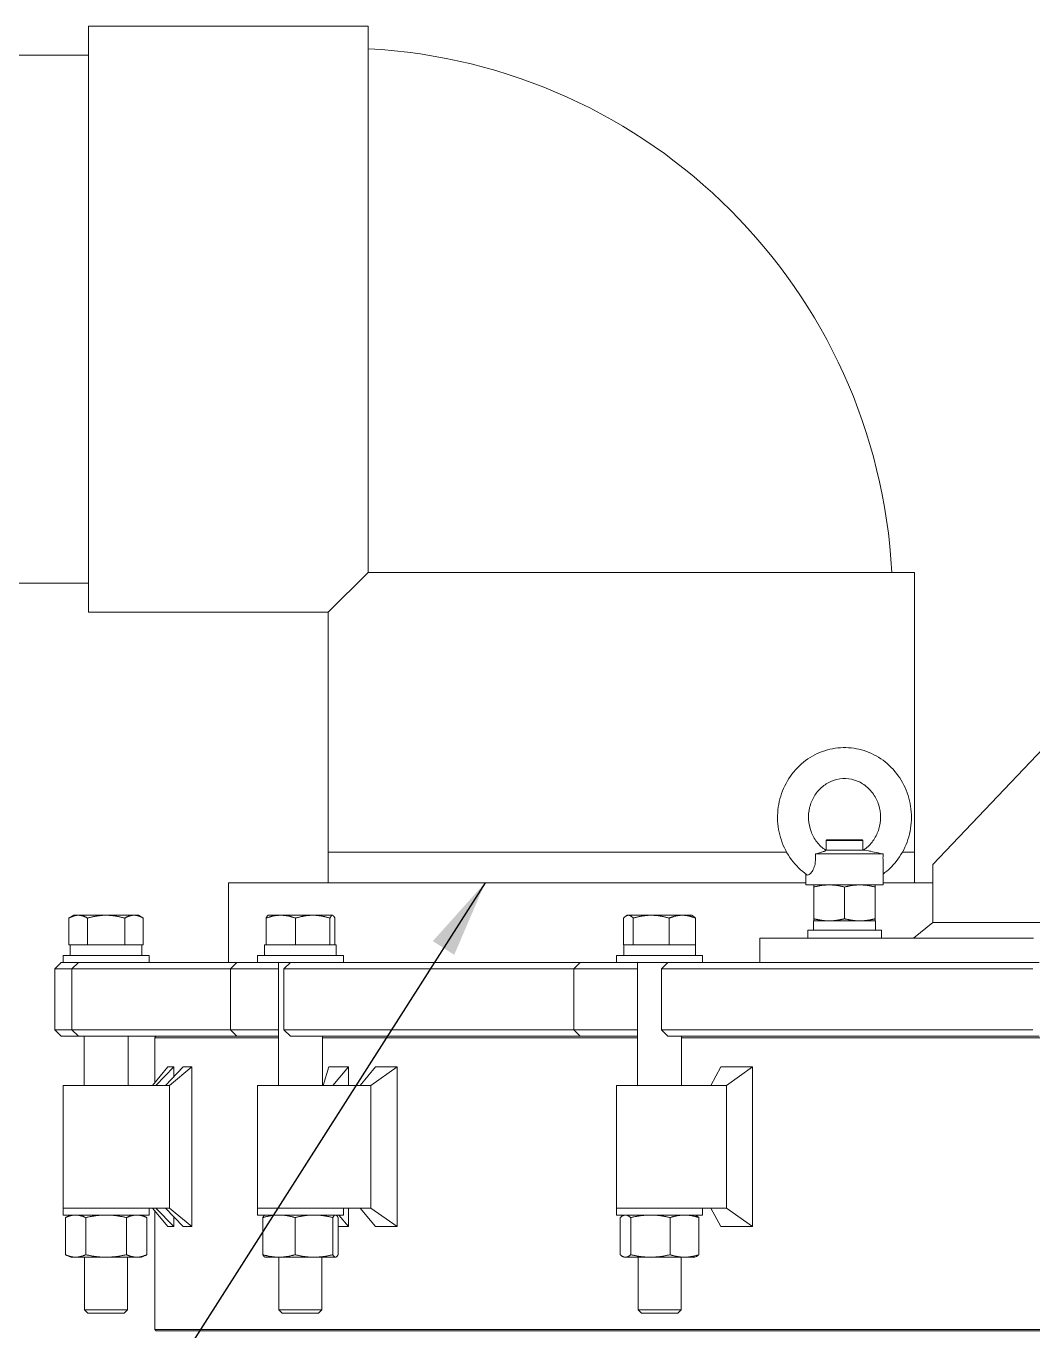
# Model space of a CAD drawing. Header units: inches. Extents: x 20 to 536, y 8 to 344.
# Drawn here: x 367.29 to 387.79, y 140.48 to 167.04 of the extents above; entities that cross this region are included whole.
import ezdxf

# ---------------------------------------------------------------- set-up
doc = ezdxf.new("R2010")
doc.units = ezdxf.units.IN
doc.header["$LTSCALE"] = 16
doc.header["$MEASUREMENT"] = 0
doc.layers.add('Symbol (ANSI)', color=7, linetype='Continuous', lineweight=25)
doc.layers.add('Visible (ANSI)', color=7, linetype='Continuous', lineweight=50)
doc.styles.add('MEMCOR Medium', font='arial.ttf')
doc.dimstyles.new('Default (ANSI)$7', dxfattribs={"dimscale": 16, "dimtxt": 0.15, "dimasz": 0.098425, "dimexe": 0.125, "dimexo": 0.0625, "dimgap": 0.031496, "dimtad": 0, "dimtih": 1, "dimtoh": 1, "dimdec": 4, "dimrnd": 1e-08, "dimzin": 3, "dimdsep": 46, "dimlunit": 5, "dimtxsty": 'MEMCOR Medium', "dimcen": 0.09, "dimdle": 0.393701, "dimclrd": 256, "dimclre": 256, "dimclrt": 256, "dimadec": 0, "dimazin": 1, "dimtfac": 0.8, "dimtofl": 0, "dimtmove": 0, "dimatfit": 3, "dimfxl": 1, "dimfrac": 1, "dimtolj": 1, "dimtzin": 4, "dimlwd": -1, "dimlwe": -1, "dimarcsym": 0})

msp = doc.modelspace()

# ---------------------------------------------------------------- linework, layer by layer
at = {"layer": 'Visible (ANSI)', "linetype": 'Continuous', "lineweight": 18}
for p, q in [((368.556958, 155.107967), (368.556958, 167.043967)), ((368.556958, 167.043967), (374.249958, 167.043967)), ((374.249958, 155.918967), (374.249958, 167.043967)), ((368.556958, 166.450967), (349.094208, 166.450967)), ((368.556958, 155.700967), (349.094208, 155.700967)), ((373.438958, 155.107967), (374.249958, 155.918967)), ((385.374958, 155.918967), (374.249958, 155.918967)), ((385.374958, 150.225967), (385.374958, 155.918967)), ((368.556958, 155.107967), (373.438958, 155.107967)), ((373.438958, 150.225967), (373.438958, 155.107967)), ((385.750737, 149.975967), (388.128378, 152.475967)), ((383.587719, 150.475967), (383.575219, 150.463467)), ((384.325219, 150.463467), (383.575219, 150.463467)), ((383.575219, 150.463467), (383.575219, 150.266972)), ((383.587719, 150.475967), (384.312719, 150.475967)), ((384.312719, 150.475967), (384.325219, 150.463467)), ((384.325219, 150.463467), (384.325219, 150.266972)), ((373.437958, 150.225967), (382.77016, 150.225967)), ((373.437958, 150.225967), (373.437958, 149.600967)), ((384.7345, 150.187889), (383.356889, 150.187889)), ((384.365562, 150.266972), (383.563546, 150.266972)), ((384.365562, 150.266972), (384.436241, 150.251949)), ((385.130278, 150.225967), (385.375958, 150.225967)), ((385.375958, 150.225967), (385.375958, 149.600967)), ((384.737621, 149.557967), (384.737621, 149.870406)), ((385.750737, 149.975967), (385.750737, 148.788467)), ((371.406958, 149.600967), (383.162817, 149.600967)), ((371.406958, 149.600967), (371.406958, 147.975967)), ((383.162817, 149.557967), (383.162817, 149.778787)), ((384.737621, 149.600967), (385.750737, 149.600967)), ((384.737621, 149.557967), (383.162817, 149.557967)), ((383.325219, 148.869054), (383.325219, 149.512881)), ((383.950219, 148.869054), (383.950219, 149.512881)), ((384.575219, 148.869054), (384.575219, 149.512881)), ((368.25895, 148.939596), (368.157467, 148.881005)), ((368.157467, 148.335596), (368.157467, 148.881005)), ((368.346838, 148.939596), (368.25895, 148.939596)), ((368.91495, 148.939596), (368.346838, 148.939596)), ((368.536209, 148.335596), (368.536209, 148.881005)), ((369.483063, 148.939596), (368.91495, 148.939596)), ((369.293692, 148.335596), (369.293692, 148.881005)), ((369.57095, 148.939596), (369.483063, 148.939596)), ((369.57095, 148.939596), (369.672434, 148.881005)), ((369.672434, 148.335596), (369.672434, 148.881005)), ((372.172174, 148.335596), (372.172174, 148.881005)), ((372.215998, 148.939596), (372.210337, 148.936328)), ((372.47265, 148.939596), (372.215998, 148.939596)), ((373.123038, 148.939596), (372.47265, 148.939596)), ((372.773127, 148.335596), (372.773127, 148.881005)), ((373.522386, 148.939596), (373.123038, 148.939596)), ((373.47295, 148.335596), (373.47295, 148.881005)), ((373.527998, 148.939596), (373.522386, 148.939596)), ((373.527998, 148.939596), (373.533659, 148.936328)), ((373.571822, 148.335596), (373.571822, 148.881005)), ((379.451996, 148.335596), (379.451996, 148.881005)), ((379.527668, 148.939596), (379.504527, 148.926236)), ((379.550021, 148.939596), (379.527668, 148.939596)), ((380.013883, 148.939596), (379.550021, 148.939596)), ((379.648047, 148.335596), (379.648047, 148.881005)), ((380.64753, 148.939596), (380.013883, 148.939596)), ((380.37972, 148.335596), (380.37972, 148.881005)), ((380.839668, 148.939596), (380.64753, 148.939596)), ((380.839668, 148.939596), (380.86281, 148.926236)), ((380.915341, 148.335596), (380.915341, 148.881005)), ((383.317719, 148.823967), (384.582719, 148.823967)), ((383.317719, 148.823967), (383.317719, 148.635967)), ((384.582719, 148.823967), (384.582719, 148.635967)), ((385.750737, 148.788467), (385.356964, 148.475967)), ((388.033273, 148.788467), (385.750737, 148.788467)), ((384.700219, 148.635967), (383.200219, 148.635967)), ((383.200219, 148.635967), (383.200219, 148.475967)), ((384.700219, 148.635967), (384.700219, 148.475967)), ((368.346838, 148.335596), (368.157467, 148.335596)), ((368.18545, 148.335592), (369.643937, 148.335592)), ((368.18545, 148.116592), (368.18545, 148.335592)), ((368.25895, 148.335596), (368.25895, 148.335592)), ((368.536209, 148.335596), (368.346838, 148.335596)), ((368.91495, 148.335596), (368.536209, 148.335596)), ((369.293692, 148.335596), (368.91495, 148.335596)), ((369.483063, 148.335596), (369.293692, 148.335596)), ((369.672434, 148.335596), (369.483063, 148.335596)), ((369.57095, 148.335596), (369.57095, 148.335592)), ((372.142498, 148.335592), (373.601498, 148.335592)), ((372.142498, 148.116592), (372.142498, 148.335592)), ((372.47265, 148.335596), (372.172174, 148.335596)), ((372.215998, 148.335596), (372.215998, 148.335592)), ((372.773127, 148.335596), (372.47265, 148.335596)), ((373.123038, 148.335596), (372.773127, 148.335596)), ((373.47295, 148.335596), (373.123038, 148.335596)), ((373.522386, 148.335596), (373.47295, 148.335596)), ((373.571822, 148.335596), (373.522386, 148.335596)), ((373.527998, 148.335596), (373.527998, 148.335592)), ((373.601498, 148.116592), (373.601498, 148.335592)), ((379.550021, 148.335596), (379.451996, 148.335596)), ((379.454168, 148.335592), (380.913168, 148.335592)), ((379.454168, 148.116592), (379.454168, 148.335592)), ((379.527668, 148.335596), (379.527668, 148.335592)), ((379.648047, 148.335596), (379.550021, 148.335596)), ((380.013883, 148.335596), (379.648047, 148.335596)), ((380.37972, 148.335596), (380.013883, 148.335596)), ((380.64753, 148.335596), (380.37972, 148.335596)), ((380.915341, 148.335596), (380.64753, 148.335596)), ((380.839668, 148.335596), (380.839668, 148.335592)), ((380.913168, 148.116592), (380.913168, 148.335592)), ((382.225208, 148.475967), (382.570699, 148.475967)), ((382.225208, 148.475967), (382.225208, 147.975967)), ((387.80151, 148.475967), (382.570699, 148.475967)), ((369.78995, 148.116592), (368.03995, 148.116592)), ((368.03995, 147.975967), (368.03995, 148.116592)), ((369.64445, 148.116592), (369.64445, 148.180341)), ((369.78995, 147.975967), (369.78995, 148.116592)), ((373.746998, 148.116592), (371.996998, 148.116592)), ((371.996998, 147.975967), (371.996998, 148.116592)), ((373.746998, 147.975967), (373.746998, 148.116592)), ((381.058668, 148.116592), (379.308668, 148.116592)), ((379.308668, 147.975967), (379.308668, 148.116592)), ((381.058668, 147.975967), (381.058668, 148.116592)), ((368.002071, 147.975967), (367.872071, 147.845967)), ((367.884592, 147.845967), (367.872071, 147.845967)), ((367.872071, 147.845967), (367.872071, 146.605967)), ((367.930371, 147.845967), (367.884592, 147.845967)), ((368.219458, 147.845967), (367.930371, 147.845967)), ((368.002071, 147.975967), (368.012964, 147.975967)), ((368.012964, 147.975967), (368.03995, 147.975967)), ((368.03995, 147.975967), (368.349458, 147.975967)), ((368.349458, 147.975967), (368.219458, 147.845967)), ((368.225705, 147.845967), (368.219458, 147.845967)), ((368.219458, 147.845967), (368.219458, 146.605967)), ((368.289571, 147.845967), (368.225705, 147.845967)), ((369.457342, 147.845967), (368.289571, 147.845967)), ((368.349458, 147.975967), (368.352456, 147.975967)), ((368.352456, 147.975967), (368.41602, 147.975967)), ((368.41602, 147.975967), (369.43198, 147.975967)), ((370.382237, 147.975967), (369.43198, 147.975967)), ((369.457342, 147.845967), (370.407599, 147.845967)), ((371.108012, 147.975967), (370.382237, 147.975967)), ((370.407599, 147.845967), (370.983611, 147.845967)), ((371.445466, 147.845967), (370.983611, 147.845967)), ((371.108012, 147.975967), (371.575466, 147.975967)), ((371.575466, 147.975967), (371.445466, 147.845967)), ((371.593522, 147.845967), (371.445466, 147.845967)), ((371.445466, 147.845967), (371.445466, 146.605967)), ((371.575466, 147.975967), (371.704275, 147.975967)), ((371.741978, 147.845967), (371.593522, 147.845967)), ((371.704275, 147.975967), (371.852026, 147.975967)), ((372.0925, 147.845967), (371.741978, 147.845967)), ((371.852026, 147.975967), (371.996998, 147.975967)), ((371.996998, 147.975967), (372.666963, 147.975967)), ((372.0925, 147.845967), (372.424498, 147.845967)), ((372.424498, 147.975967), (372.424498, 145.475967)), ((372.666963, 147.975967), (372.536963, 147.845967)), ((372.583017, 147.845967), (372.536963, 147.845967)), ((372.536963, 147.845967), (372.536963, 146.605967)), ((372.746807, 147.845967), (372.583017, 147.845967)), ((372.666963, 147.975967), (372.689069, 147.975967)), ((372.689069, 147.975967), (372.852081, 147.975967)), ((374.112176, 147.845967), (372.746807, 147.845967)), ((372.852081, 147.975967), (374.039952, 147.975967)), ((374.845541, 147.975967), (374.039952, 147.975967)), ((374.112176, 147.845967), (374.917765, 147.845967)), ((375.682538, 147.975967), (374.845541, 147.975967)), ((374.917765, 147.845967), (375.582049, 147.845967)), ((378.438419, 147.845967), (375.582049, 147.845967)), ((375.682538, 147.975967), (378.568419, 147.975967)), ((378.568419, 147.975967), (378.438419, 147.845967)), ((378.851712, 147.845967), (378.438419, 147.845967)), ((378.438419, 147.845967), (378.438419, 146.605967)), ((378.568419, 147.975967), (378.927984, 147.975967)), ((379.080244, 147.845967), (378.851712, 147.845967)), ((378.927984, 147.975967), (379.15543, 147.975967)), ((379.4327, 147.845967), (379.080244, 147.845967)), ((379.15543, 147.975967), (379.32247, 147.975967)), ((379.32247, 147.975967), (380.352037, 147.975967)), ((379.4327, 147.845967), (379.736168, 147.845967)), ((379.736168, 147.975967), (379.736168, 145.475967)), ((380.352037, 147.975967), (380.222037, 147.845967)), ((380.338947, 147.845967), (380.222037, 147.845967)), ((380.222037, 147.845967), (380.222037, 146.605967)), ((380.577725, 147.845967), (380.338947, 147.845967)), ((380.352037, 147.975967), (380.408154, 147.975967)), ((380.408154, 147.975967), (380.645797, 147.975967)), ((381.932828, 147.845967), (380.577725, 147.845967)), ((380.645797, 147.975967), (381.824737, 147.975967)), ((382.363014, 147.975967), (381.824737, 147.975967)), ((381.932828, 147.845967), (382.471105, 147.845967)), ((383.183808, 147.975967), (382.363014, 147.975967)), ((382.471105, 147.845967), (383.122529, 147.845967)), ((387.64931, 147.845967), (383.122529, 147.845967)), ((383.183808, 147.975967), (387.68705, 147.975967)), ((387.64931, 147.845967), (387.786318, 147.845967)), ((387.916318, 147.975967), (387.68705, 147.975967)), ((367.872071, 146.605967), (367.884592, 146.605967)), ((368.002071, 146.475967), (367.872071, 146.605967)), ((367.884592, 146.605967), (367.930371, 146.605967)), ((367.930371, 146.605967), (368.219458, 146.605967)), ((368.012964, 146.475967), (368.002071, 146.475967)), ((368.058526, 146.475967), (368.012964, 146.475967)), ((368.200233, 146.475967), (368.058526, 146.475967)), ((368.200233, 146.475967), (368.349458, 146.475967)), ((368.219458, 146.605967), (368.225705, 146.605967)), ((368.349458, 146.475967), (368.219458, 146.605967)), ((368.225705, 146.605967), (368.289571, 146.605967)), ((368.289571, 146.605967), (369.457342, 146.605967)), ((368.352456, 146.475967), (368.349458, 146.475967)), ((368.41602, 146.475967), (368.352456, 146.475967)), ((369.43198, 146.475967), (368.41602, 146.475967)), ((368.46745, 146.475967), (368.46745, 145.475967)), ((369.36245, 146.475967), (369.36245, 145.475967)), ((369.43198, 146.475967), (370.382237, 146.475967)), ((370.407599, 146.605967), (369.457342, 146.605967)), ((372.424498, 146.444717), (369.905746, 146.444717)), ((369.905746, 146.444717), (369.905746, 145.528128)), ((370.382237, 146.475967), (370.916695, 146.475967)), ((370.983611, 146.605967), (370.407599, 146.605967)), ((370.916695, 146.475967), (371.575466, 146.475967)), ((370.983611, 146.605967), (371.445466, 146.605967)), ((371.445466, 146.605967), (371.593522, 146.605967)), ((371.575466, 146.475967), (371.445466, 146.605967)), ((371.704275, 146.475967), (371.575466, 146.475967)), ((371.593522, 146.605967), (371.741978, 146.605967)), ((371.852026, 146.475967), (371.704275, 146.475967)), ((371.741978, 146.605967), (372.0925, 146.605967)), ((372.020276, 146.475967), (371.852026, 146.475967)), ((372.020276, 146.475967), (372.424498, 146.475967)), ((372.424498, 146.605967), (372.0925, 146.605967)), ((372.536963, 146.605967), (372.583017, 146.605967)), ((372.666963, 146.475967), (372.536963, 146.605967)), ((372.583017, 146.605967), (372.746807, 146.605967)), ((372.689069, 146.475967), (372.666963, 146.475967)), ((372.852081, 146.475967), (372.689069, 146.475967)), ((372.746807, 146.605967), (374.112176, 146.605967)), ((374.039952, 146.475967), (372.852081, 146.475967)), ((373.319498, 146.475967), (373.319498, 145.475967)), ((379.736168, 146.444717), (373.319498, 146.444717)), ((374.039952, 146.475967), (374.845541, 146.475967)), ((374.917765, 146.605967), (374.112176, 146.605967)), ((374.845541, 146.475967), (375.393236, 146.475967)), ((375.582049, 146.605967), (374.917765, 146.605967)), ((375.393236, 146.475967), (378.568419, 146.475967)), ((375.582049, 146.605967), (378.438419, 146.605967)), ((378.438419, 146.605967), (378.851712, 146.605967)), ((378.568419, 146.475967), (378.438419, 146.605967)), ((378.927984, 146.475967), (378.568419, 146.475967)), ((378.851712, 146.605967), (379.080244, 146.605967)), ((379.15543, 146.475967), (378.927984, 146.475967)), ((379.080244, 146.605967), (379.4327, 146.605967)), ((379.324609, 146.475967), (379.15543, 146.475967)), ((379.324609, 146.475967), (379.736168, 146.475967)), ((379.736168, 146.605967), (379.4327, 146.605967)), ((380.222037, 146.605967), (380.338947, 146.605967)), ((380.352037, 146.475967), (380.222037, 146.605967)), ((380.338947, 146.605967), (380.577725, 146.605967)), ((380.408154, 146.475967), (380.352037, 146.475967)), ((380.645797, 146.475967), (380.408154, 146.475967)), ((380.577725, 146.605967), (381.932828, 146.605967)), ((380.631168, 146.475967), (380.631168, 145.475967)), ((389.289326, 146.444717), (380.631168, 146.444717)), ((381.824737, 146.475967), (380.645797, 146.475967)), ((381.824737, 146.475967), (382.363014, 146.475967)), ((382.471105, 146.605967), (381.932828, 146.605967)), ((382.363014, 146.475967), (382.840564, 146.475967)), ((383.122529, 146.605967), (382.471105, 146.605967)), ((382.840564, 146.475967), (387.916318, 146.475967)), ((383.122529, 146.605967), (387.64931, 146.605967)), ((387.786318, 146.605967), (387.64931, 146.605967)), ((370.172955, 145.850813), (369.862553, 145.475967)), ((370.294784, 145.850813), (369.925743, 145.475967)), ((370.486993, 145.850813), (370.120834, 145.475967)), ((370.172955, 145.850813), (370.294784, 145.850813)), ((370.660621, 145.850813), (370.203961, 145.475967)), ((370.294784, 145.850813), (370.294784, 145.654045)), ((370.486993, 145.850813), (370.660621, 145.850813)), ((370.660621, 142.601121), (370.660621, 145.850813)), ((373.450817, 145.850813), (373.333929, 145.475967)), ((373.450817, 145.850813), (373.849556, 145.850813)), ((373.849556, 145.850813), (373.533817, 145.475967)), ((373.849556, 145.850813), (373.849556, 145.475967)), ((374.396919, 145.850813), (374.089387, 145.475967)), ((374.839571, 145.850813), (374.306176, 145.475967)), ((374.396919, 145.850813), (374.839571, 145.850813)), ((374.839571, 142.601121), (374.839571, 145.850813)), ((381.429313, 145.850813), (381.227226, 145.475967)), ((381.429313, 145.850813), (382.0736, 145.850813)), ((382.0736, 145.850813), (381.544674, 145.475967)), ((382.0736, 142.601121), (382.0736, 145.850813)), ((368.03995, 145.475967), (369.085654, 145.475967)), ((368.03995, 142.975967), (368.03995, 145.475967)), ((369.085654, 145.475967), (370.203961, 145.475967)), ((370.203961, 142.975967), (370.203961, 145.475967)), ((371.996998, 145.475967), (373.358122, 145.475967)), ((371.996998, 142.975967), (371.996998, 145.475967)), ((373.358122, 145.475967), (374.306176, 145.475967)), ((374.306176, 142.975967), (374.306176, 145.475967)), ((379.308668, 145.475967), (380.911204, 145.475967)), ((379.308668, 142.975967), (379.308668, 145.475967)), ((380.911204, 145.475967), (381.544674, 145.475967)), ((381.544674, 142.975967), (381.544674, 145.475967)), ((369.085654, 142.975967), (368.03995, 142.975967)), ((369.085654, 142.975967), (368.03995, 142.975967)), ((368.03995, 142.975967), (368.03995, 142.835342)), ((370.203961, 142.975967), (369.085654, 142.975967)), ((369.78995, 142.975967), (369.78995, 142.835342)), ((370.172955, 142.601121), (369.862553, 142.975967)), ((370.294784, 142.601121), (369.925743, 142.975967)), ((370.486993, 142.601121), (370.120834, 142.975967)), ((370.660621, 142.601121), (370.203961, 142.975967)), ((373.358122, 142.975967), (371.996998, 142.975967)), ((373.358122, 142.975967), (371.996998, 142.975967)), ((371.996998, 142.975967), (371.996998, 142.835342)), ((374.306176, 142.975967), (373.358122, 142.975967)), ((373.746998, 142.975967), (373.746998, 142.835342)), ((373.849556, 142.975967), (373.849556, 142.601121)), ((374.396919, 142.601121), (374.089387, 142.975967)), ((374.839571, 142.601121), (374.306176, 142.975967)), ((380.911204, 142.975967), (379.308668, 142.975967)), ((380.911204, 142.975967), (379.308668, 142.975967)), ((379.308668, 142.975967), (379.308668, 142.835342)), ((381.544674, 142.975967), (380.911204, 142.975967)), ((381.058668, 142.975967), (381.058668, 142.835342)), ((381.429313, 142.601121), (381.227226, 142.975967)), ((382.0736, 142.601121), (381.544674, 142.975967)), ((368.03995, 142.835342), (369.78995, 142.835342)), ((368.19595, 142.835342), (368.084721, 142.783475)), ((368.084721, 142.02821), (368.084721, 142.783475)), ((368.499836, 142.02821), (368.499836, 142.783475)), ((369.330065, 142.02821), (369.330065, 142.783475)), ((369.63395, 142.835342), (369.74518, 142.783475)), ((369.74518, 142.02821), (369.74518, 142.783475)), ((369.905746, 142.923807), (369.905746, 140.507217)), ((370.294784, 142.79789), (370.294784, 142.601121)), ((371.996998, 142.835342), (373.746998, 142.835342)), ((372.104966, 142.02821), (372.104966, 142.783475)), ((372.152998, 142.835342), (372.146794, 142.832449)), ((372.763631, 142.02821), (372.763631, 142.783475)), ((373.530663, 142.02821), (373.530663, 142.783475)), ((373.590998, 142.835342), (373.597202, 142.832449)), ((373.63903, 142.02821), (373.63903, 142.783475)), ((373.849556, 142.601121), (373.652268, 142.835342)), ((379.308668, 142.835342), (381.058668, 142.835342)), ((379.381728, 142.02821), (379.381728, 142.783475)), ((379.464668, 142.835342), (379.439305, 142.823515)), ((379.596607, 142.02821), (379.596607, 142.783475)), ((380.398548, 142.02821), (380.398548, 142.783475)), ((380.902668, 142.835342), (380.928032, 142.823515)), ((380.985609, 142.02821), (380.985609, 142.783475)), ((370.294784, 142.601121), (370.172955, 142.601121)), ((370.660621, 142.601121), (370.486993, 142.601121)), ((373.849556, 142.601121), (373.63903, 142.601121)), ((374.839571, 142.601121), (374.396919, 142.601121)), ((382.0736, 142.601121), (381.429313, 142.601121)), ((368.19595, 141.976342), (368.084721, 142.02821)), ((368.19595, 141.976342), (368.292278, 141.976342)), ((368.292278, 141.976342), (368.91495, 141.976342)), ((368.47745, 141.976342), (368.47745, 140.901707)), ((368.91495, 141.976342), (369.537623, 141.976342)), ((369.35245, 141.976342), (369.35245, 140.901707)), ((369.537623, 141.976342), (369.63395, 141.976342)), ((369.63395, 141.976342), (369.74518, 142.02821)), ((372.152998, 141.976342), (372.146794, 141.979236)), ((372.152998, 141.976342), (372.434298, 141.976342)), ((372.434298, 141.976342), (373.147147, 141.976342)), ((372.434498, 141.976342), (372.434498, 140.901707)), ((373.147147, 141.976342), (373.584847, 141.976342)), ((373.309498, 141.976342), (373.309498, 140.901707)), ((373.584847, 141.976342), (373.590998, 141.976342)), ((373.590998, 141.976342), (373.597202, 141.979236)), ((379.464668, 141.976342), (379.439305, 141.98817)), ((379.464668, 141.976342), (379.489168, 141.976342)), ((379.489168, 141.976342), (379.997578, 141.976342)), ((379.746168, 141.976342), (379.746168, 140.901707)), ((379.997578, 141.976342), (380.692078, 141.976342)), ((380.621168, 141.976342), (380.621168, 140.901707)), ((380.692078, 141.976342), (380.902668, 141.976342)), ((380.902668, 141.976342), (380.928032, 141.98817)), ((368.47745, 140.901707), (369.35245, 140.901707)), ((368.545612, 140.835592), (368.47745, 140.901707)), ((369.284289, 140.835592), (368.545612, 140.835592)), ((369.284289, 140.835592), (369.35245, 140.901707)), ((372.434498, 140.901707), (373.309498, 140.901707)), ((372.502659, 140.835592), (372.434498, 140.901707)), ((373.241337, 140.835592), (372.502659, 140.835592)), ((373.241337, 140.835592), (373.309498, 140.901707)), ((379.746168, 140.901707), (380.621168, 140.901707)), ((379.81433, 140.835592), (379.746168, 140.901707)), ((380.553007, 140.835592), (379.81433, 140.835592)), ((380.553007, 140.835592), (380.621168, 140.901707)), ((369.905746, 140.507217), (412.919791, 140.507217)), ((412.919791, 140.475967), (369.937029, 140.475967))]:
    msp.add_line(p, q, dxfattribs=at)
msp.add_arc((373.656958, 155.325967), 11.272, 3.0156218, 86.9843782, dxfattribs=at)
msp.add_ellipse((368.91495, 148.180341), major_axis=(0, 4.1372), ratio=0.176326981, start_param=4.71238898, end_param=4.749923496, dxfattribs=at)
for points, knots in [([(383.185946, 149.76215), (383.065817, 149.846669), (382.959253, 149.950945), (382.782086, 150.189399), (382.711949, 150.323886), (382.615407, 150.609643), (382.589411, 150.761025), (382.584642, 151.065123), (382.606037, 151.217814), (382.69442, 151.508421), (382.761279, 151.646348), (382.933713, 151.892655), (383.03894, 152.001239), (383.276718, 152.177499), (383.408889, 152.245603), (383.686426, 152.334551), (383.831565, 152.355859), (384.120408, 152.350121), (384.264031, 152.323275), (384.536165, 152.224506), (384.664535, 152.152404), (384.893907, 151.970034), (384.99456, 151.859399), (385.158227, 151.61039), (385.220767, 151.471739), (385.301125, 151.180342), (385.318568, 151.027517), (385.306131, 150.723483), (385.276139, 150.572305), (385.171433, 150.287579), (385.096898, 150.153997), (384.926602, 149.938631), (384.83701, 149.851867), (384.737621, 149.778787)], [3.731300123, 3.731300123, 3.731300123, 3.731300123, 4.049207267, 4.049207267, 4.371058641, 4.371058641, 4.695900093, 4.695900093, 5.021893401, 5.021893401, 5.346937627, 5.346937627, 5.669113894, 5.669113894, 5.987325961, 5.987325961, 6.302074997, 6.302074997, 6.61555908, 6.61555908, 6.930622297, 6.930622297, 7.249255848, 7.249255848, 7.571760487, 7.571760487, 7.896963544, 7.896963544, 8.222941024, 8.222941024, 8.547591441, 8.547591441, 8.814518593, 8.814518593, 8.814518593, 8.814518593]), ([(383.566433, 150.265058), (383.49922, 150.309403), (383.438245, 150.365804), (383.337304, 150.495717), (383.296819, 150.568659), (383.239777, 150.723694), (383.222796, 150.80554), (383.213475, 150.970349), (383.220948, 151.053251), (383.259279, 151.212462), (383.290197, 151.288706), (383.372409, 151.427721), (383.423958, 151.49025), (383.543068, 151.596073), (383.610966, 151.638828), (383.757104, 151.700299), (383.835582, 151.718261), (383.995041, 151.726596), (384.076061, 151.716474), (384.230601, 151.668491), (384.304187, 151.630892), (384.434975, 151.532627), (384.492553, 151.472662), (384.585974, 151.337043), (384.622339, 151.261902), (384.670858, 151.103938), (384.683399, 151.021312), (384.683925, 150.856388), (384.672051, 150.774136), (384.625345, 150.617554), (384.590413, 150.543309), (384.500877, 150.409426), (384.445993, 150.350076), (384.368973, 150.289301), (384.353116, 150.277787), (384.336892, 150.266972)], [3.701972481, 3.701972481, 3.701972481, 3.701972481, 4.027386143, 4.027386143, 4.343257492, 4.343257492, 4.652989531, 4.652989531, 4.96032547, 4.96032547, 5.268700244, 5.268700244, 5.581620867, 5.581620867, 5.902638816, 5.902638816, 6.233511498, 6.233511498, 6.570314455, 6.570314455, 6.903609785, 6.903609785, 7.227132074, 7.227132074, 7.541596506, 7.541596506, 7.850624608, 7.850624608, 8.15789791, 8.15789791, 8.466831332, 8.466831332, 8.780974894, 8.780974894, 8.859732722, 8.859732722, 8.859732722, 8.859732722]), ([(383.356889, 150.187889), (383.362324, 150.131276), (383.363228, 150.073064), (383.349534, 149.968859), (383.338229, 149.929686), (383.311939, 149.864355), (383.295532, 149.835975), (383.261057, 149.790954), (383.243593, 149.77502), (383.212421, 149.756963), (383.199054, 149.75507), (383.187867, 149.760891), (383.186891, 149.761485), (383.185948, 149.762149)], [0.000101796, 0.000101796, 0.000101796, 0.000101796, 0.436061404, 0.436061404, 0.810374255, 0.810374255, 1.202831513, 1.202831513, 1.595671209, 1.595671209, 1.990459955, 1.990459955, 2.029583492, 2.029583492, 2.029583492, 2.029583492]), ([(383.566435, 150.265052), (383.567772, 150.264171), (383.568198, 150.263001), (383.566478, 150.257811), (383.559033, 150.252442), (383.531345, 150.238714), (383.508483, 150.23002), (383.457041, 150.213608), (383.429294, 150.205801), (383.385547, 150.194703), (383.371435, 150.191277), (383.356889, 150.187889)], [1.596435098, 1.596435098, 1.596435098, 1.596435098, 1.701364121, 1.701364121, 1.9775787, 1.9775787, 2.323954461, 2.323954461, 2.627242149, 2.627242149, 2.763852394, 2.763852394, 2.763852394, 2.763852394]), ([(384.7345, 150.187889), (384.700652, 150.194959), (384.666234, 150.202203), (384.579398, 150.220725), (384.528797, 150.231809), (384.467705, 150.245172), (384.451409, 150.248736), (384.436243, 150.251959)], [0.1643940476, 0.1643940476, 0.1643940476, 0.1643940476, 0.4300910273, 0.4300910273, 0.8446438393, 0.8446438393, 1.0056775041, 1.0056775041, 1.0056775041, 1.0056775041]), ([(384.737621, 149.870406), (384.737622, 149.898035), (384.736663, 149.929185), (384.734882, 150.000161), (384.734137, 150.039091), (384.733774, 150.115088), (384.734031, 150.15182), (384.7345, 150.187889)], [2.766620787, 2.766620787, 2.766620787, 2.766620787, 3.119766305, 3.119766305, 3.506098689, 3.506098689, 3.8615623, 3.8615623, 3.8615623, 3.8615623])]:
    msp.add_open_spline(points, degree=3, knots=knots, dxfattribs=at)
for points, weights in [([(383.325219, 149.512881), (383.325219, 149.557967), (383.325219, 149.557967)], [1, 1.0379548493, 1]), ([(383.637719, 149.557967), (383.492687, 149.557967), (383.325219, 149.512881)], [1, 1.0379548493, 1]), ([(383.950219, 149.512881), (383.782751, 149.557967), (383.637719, 149.557967)], [1, 1.0379548493, 1]), ([(384.262719, 149.557967), (384.117687, 149.557967), (383.950219, 149.512881)], [1, 1.0379548493, 1]), ([(384.575219, 149.512881), (384.407751, 149.557967), (384.262719, 149.557967)], [1, 1.0379548493, 1]), ([(384.575219, 149.557967), (384.575219, 149.557967), (384.575219, 149.512881)], [1, 1.0379548493, 1]), ([(368.346838, 148.939596), (368.25895, 148.939596), (368.157467, 148.881005)], [1, 1.0379548493, 1]), ([(368.536209, 148.881005), (368.434725, 148.939596), (368.346838, 148.939596)], [1, 1.0379548493, 1]), ([(368.91495, 148.939596), (368.739176, 148.939596), (368.536209, 148.881005)], [1, 1.0379548493, 1]), ([(369.293692, 148.881005), (369.090725, 148.939596), (368.91495, 148.939596)], [1, 1.0379548493, 1]), ([(369.483063, 148.939596), (369.395176, 148.939596), (369.293692, 148.881005)], [1, 1.0379548493, 1]), ([(369.672434, 148.881005), (369.57095, 148.939596), (369.483063, 148.939596)], [1, 1.0379548493, 1]), ([(372.47265, 148.939596), (372.333199, 148.939596), (372.172174, 148.881005)], [1, 1.0379548493, 1]), ([(372.172174, 148.881005), (372.192544, 148.926055), (372.210337, 148.936328)], [1, 1.02892942038, 1.01375847525]), ([(372.773127, 148.881005), (372.612102, 148.939596), (372.47265, 148.939596)], [1, 1.0379548493, 1]), ([(373.123038, 148.939596), (372.960644, 148.939596), (372.773127, 148.881005)], [1, 1.0379548493, 1]), ([(373.47295, 148.881005), (373.285433, 148.939596), (373.123038, 148.939596)], [1, 1.0379548493, 1]), ([(373.522386, 148.939596), (373.499443, 148.939596), (373.47295, 148.881005)], [1, 1.0379548493, 1]), ([(373.571822, 148.881005), (373.545329, 148.939596), (373.522386, 148.939596)], [1, 1.0379548493, 1]), ([(379.550021, 148.939596), (379.504527, 148.939596), (379.451996, 148.881005)], [1, 1.0379548493, 1]), ([(379.648047, 148.881005), (379.595515, 148.939596), (379.550021, 148.939596)], [1, 1.0379548493, 1]), ([(380.013883, 148.939596), (379.844098, 148.939596), (379.648047, 148.881005)], [1, 1.0379548493, 1]), ([(380.37972, 148.881005), (380.183668, 148.939596), (380.013883, 148.939596)], [1, 1.0379548493, 1]), ([(380.64753, 148.939596), (380.523239, 148.939596), (380.37972, 148.881005)], [1, 1.0379548493, 1]), ([(380.915341, 148.881005), (380.771822, 148.939596), (380.64753, 148.939596)], [1, 1.0379548493, 1]), ([(380.86281, 148.926236), (380.887643, 148.911898), (380.915341, 148.881005)], [1.01895290532, 1.01965956375, 1]), ([(383.325219, 148.823967), (383.325219, 148.823967), (383.325219, 148.869054)], [1, 1.0379548493, 1]), ([(383.325219, 148.869054), (383.492687, 148.823967), (383.637719, 148.823967)], [1, 1.0379548493, 1]), ([(383.637719, 148.823967), (383.782751, 148.823967), (383.950219, 148.869054)], [1, 1.0379548493, 1]), ([(383.950219, 148.869054), (384.117687, 148.823967), (384.262719, 148.823967)], [1, 1.0379548493, 1]), ([(384.262719, 148.823967), (384.407751, 148.823967), (384.575219, 148.869054)], [1, 1.0379548493, 1]), ([(384.575219, 148.869054), (384.575219, 148.823967), (384.575219, 148.823967)], [1, 1.0379548493, 1]), ([(368.292278, 142.835342), (368.19595, 142.835342), (368.084721, 142.783475)], [1, 1.0379548493, 1]), ([(368.499836, 142.783475), (368.388606, 142.835342), (368.292278, 142.835342)], [1, 1.0379548493, 1]), ([(368.91495, 142.835342), (368.722295, 142.835342), (368.499836, 142.783475)], [1, 1.0379548493, 1]), ([(369.330065, 142.783475), (369.107606, 142.835342), (368.91495, 142.835342)], [1, 1.0379548493, 1]), ([(369.537623, 142.835342), (369.441295, 142.835342), (369.330065, 142.783475)], [1, 1.0379548493, 1]), ([(369.74518, 142.783475), (369.63395, 142.835342), (369.537623, 142.835342)], [1, 1.0379548493, 1]), ([(372.434298, 142.835342), (372.281455, 142.835342), (372.104966, 142.783475)], [1, 1.0379548493, 1]), ([(372.104966, 142.783475), (372.127292, 142.823355), (372.146794, 142.832449)], [1, 1.02892942038, 1.01375847525]), ([(372.763631, 142.783475), (372.587142, 142.835342), (372.434298, 142.835342)], [1, 1.0379548493, 1]), ([(373.147147, 142.835342), (372.969157, 142.835342), (372.763631, 142.783475)], [1, 1.0379548493, 1]), ([(373.530663, 142.783475), (373.325138, 142.835342), (373.147147, 142.835342)], [1, 1.0379548493, 1]), ([(373.584847, 142.835342), (373.5597, 142.835342), (373.530663, 142.783475)], [1, 1.0379548493, 1]), ([(373.63903, 142.783475), (373.609993, 142.835342), (373.584847, 142.835342)], [1, 1.0379548493, 1]), ([(379.489168, 142.835342), (379.439305, 142.835342), (379.381728, 142.783475)], [1, 1.0379548493, 1]), ([(379.596607, 142.783475), (379.539031, 142.835342), (379.489168, 142.835342)], [1, 1.0379548493, 1]), ([(379.997578, 142.835342), (379.811487, 142.835342), (379.596607, 142.783475)], [1, 1.0379548493, 1]), ([(380.398548, 142.783475), (380.183668, 142.835342), (379.997578, 142.835342)], [1, 1.0379548493, 1]), ([(380.692078, 142.835342), (380.55585, 142.835342), (380.398548, 142.783475)], [1, 1.0379548493, 1]), ([(380.985609, 142.783475), (380.828306, 142.835342), (380.692078, 142.835342)], [1, 1.0379548493, 1]), ([(380.928032, 142.823515), (380.95525, 142.810823), (380.985609, 142.783475)], [1.01895290532, 1.01965956375, 1]), ([(368.084721, 142.02821), (368.19595, 141.976342), (368.292278, 141.976342)], [1, 1.0379548493, 1]), ([(368.292278, 141.976342), (368.388606, 141.976342), (368.499836, 142.02821)], [1, 1.0379548493, 1]), ([(368.499836, 142.02821), (368.722295, 141.976342), (368.91495, 141.976342)], [1, 1.0379548493, 1]), ([(368.91495, 141.976342), (369.107606, 141.976342), (369.330065, 142.02821)], [1, 1.0379548493, 1]), ([(369.330065, 142.02821), (369.441295, 141.976342), (369.537623, 141.976342)], [1, 1.0379548493, 1]), ([(369.537623, 141.976342), (369.63395, 141.976342), (369.74518, 142.02821)], [1, 1.0379548493, 1]), ([(372.146794, 141.979236), (372.127292, 141.988329), (372.104966, 142.02821)], [1.01375847525, 1.02892942038, 1]), ([(372.104966, 142.02821), (372.281455, 141.976342), (372.434298, 141.976342)], [1, 1.0379548493, 1]), ([(372.434298, 141.976342), (372.587142, 141.976342), (372.763631, 142.02821)], [1, 1.0379548493, 1]), ([(372.763631, 142.02821), (372.969157, 141.976342), (373.147147, 141.976342)], [1, 1.0379548493, 1]), ([(373.147147, 141.976342), (373.325138, 141.976342), (373.530663, 142.02821)], [1, 1.0379548493, 1]), ([(373.530663, 142.02821), (373.5597, 141.976342), (373.584847, 141.976342)], [1, 1.0379548493, 1]), ([(373.584847, 141.976342), (373.609993, 141.976342), (373.63903, 142.02821)], [1, 1.0379548493, 1]), ([(379.381728, 142.02821), (379.439305, 141.976342), (379.489168, 141.976342)], [1, 1.0379548493, 1]), ([(379.489168, 141.976342), (379.539031, 141.976342), (379.596607, 142.02821)], [1, 1.0379548493, 1]), ([(379.596607, 142.02821), (379.811487, 141.976342), (379.997578, 141.976342)], [1, 1.0379548493, 1]), ([(379.997578, 141.976342), (380.183668, 141.976342), (380.398548, 142.02821)], [1, 1.0379548493, 1]), ([(380.398548, 142.02821), (380.55585, 141.976342), (380.692078, 141.976342)], [1, 1.0379548493, 1]), ([(380.692078, 141.976342), (380.828306, 141.976342), (380.985609, 142.02821)], [1, 1.0379548493, 1]), ([(380.985609, 142.02821), (380.95525, 142.000862), (380.928032, 141.98817)], [1, 1.01965956375, 1.01895290532])]:
    msp.add_rational_spline(points, weights, degree=2, dxfattribs=at)
for points in [[(369.937029, 146.475967), (369.926596, 146.465549), (369.916168, 146.455133), (369.905746, 146.444717)], [(369.905746, 140.507217), (369.916168, 140.496802), (369.926596, 140.486386), (369.937029, 140.475967)]]:
    msp.add_open_spline(points, degree=3, dxfattribs=at)

# ---------------------------------------------------------------- leaders
at = {"layer": 'Symbol (ANSI)', "annotation_type": 0, "has_hookline": 1, "hookline_direction": 1, "text_width": 22.096044}
msp.add_leader([(376.631783, 149.600967), (366.747914, 134.097595), (365.173111, 134.097595)], dimstyle='Default (ANSI)$7', override={"dimtad": 0}, dxfattribs=at)

doc.saveas('drawing.dxf')
